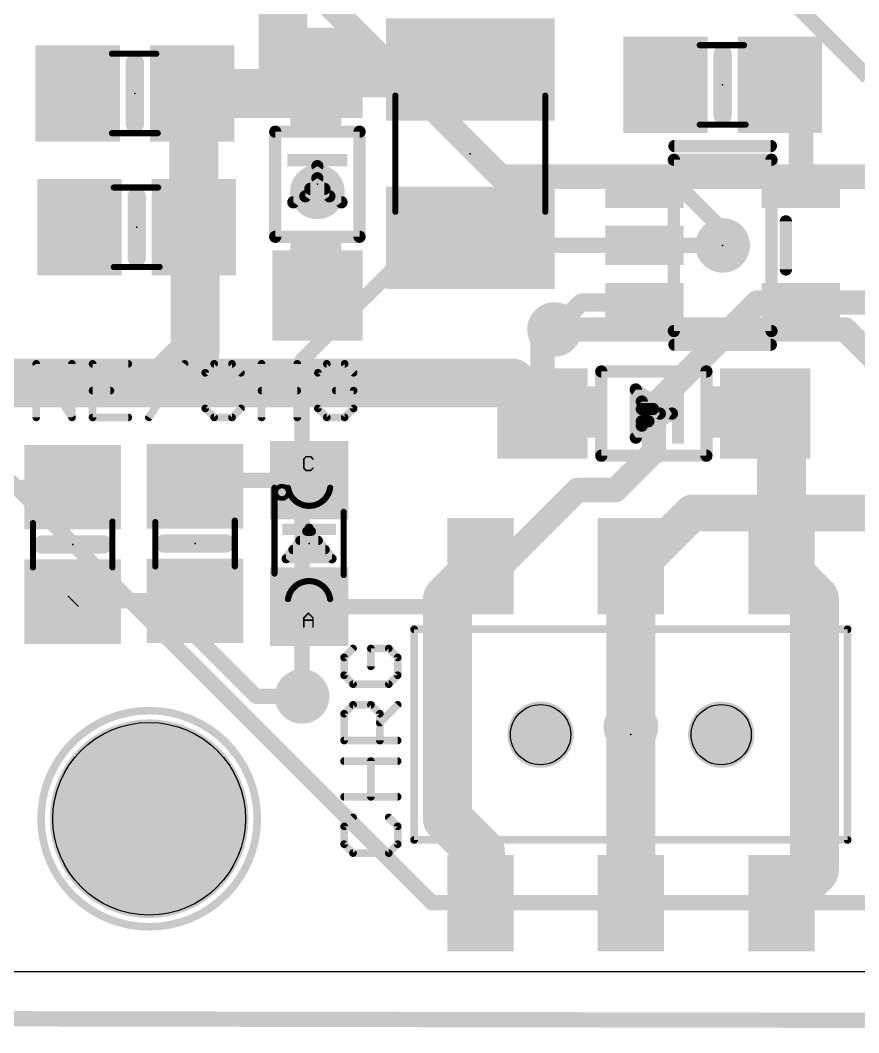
# Model space of a CAD drawing. Extents: x -21.4 to 69.1, y -5.3 to 64.3.
# Drawn here: x 11.83 to 25.76, y -1.02 to 15.81 of the extents above; entities that cross this region are included whole.
import ezdxf

# ---------------------------------------------------------------- set-up
doc = ezdxf.new("R2010")
doc.units = 0
for name, color, linetype in [('1', 12, 'CONTINUOUS'), ('16', 132, 'CONTINUOUS'), ('18', 110, 'CONTINUOUS'), ('20', 53, 'CONTINUOUS'), ('21', 40, 'CONTINUOUS'), ('23', 53, 'CONTINUOUS'), ('29', 253, 'CONTINUOUS'), ('30', 253, 'CONTINUOUS'), ('51', 253, 'CONTINUOUS')]:
    doc.layers.add(name, color=color, linetype=linetype)

# ---------------------------------------------------------------- blocks, each defined once
blk = doc.blocks.new('RECT')
blk.add_solid([(-0.5, -0.5), (0.5, -0.5), (-0.5, 0.5), (0.5, 0.5)])
blk = doc.blocks.new('ROUNDV')
at = {"const_width": 0.5}
blk.add_lwpolyline([(0, -0.25, 1), (0, 0.25, 1), (0, -0.25)], format="xyb", dxfattribs=at)

msp = doc.modelspace()

# ---------------------------------------------------------------- linework, layer by layer
at = {"layer": '1'}
for points, const_width in [([(16.193, 16.256), (16.193, 14.732)], 0.8128), ([(16.487, 14.654), (16.764, 14.931)], 0.8128), ([(16.764, 14.931), (19.362, 14.931)], 0.8128), ([(19.362, 14.931), (19.304, 14.989)], 0.8128), ([(14.713, 14.559), (14.682, 14.59)], 0.8128), ([(14.682, 14.59), (16.335, 14.59)], 0.8128), ([(16.193, 14.732), (16.193, 14.654)], 0.8128), ([(16.335, 14.59), (16.193, 14.732)], 0.8128), ([(16.193, 14.654), (16.487, 14.654)], 0.8128), ([(16.724, 14.59), (16.335, 14.59)], 0.8128), ([(14.713, 12.367), (14.713, 14.559)], 0.8128), ([(24.445, 14.732), (24.7951, 14.3819)], 0.4064), ([(24.7951, 14.3819), (24.7951, 13.015)], 0.4064), ([(22.1949, 13.015), (22.799, 13.015)], 0.254), ([(22.799, 13.015), (23.495, 12.319)], 0.254), ([(14.732, 12.348), (14.713, 12.367)], 0.8128), ([(14.732, 10.287), (14.732, 12.348)], 0.8128), ([(23.495, 12.319), (23.495, 12.065)], 0.254), ([(22.352, 9.398), (24.069, 11.115)], 0.4064), ([(24.069, 11.115), (24.7951, 11.115)], 0.4064), ([(24.7951, 11.115), (26.162, 11.115)], 0.4064), ([(21.148, 11.115), (20.701, 10.668)], 0.3048), ([(22.1949, 11.115), (21.148, 11.115)], 0.3048), ([(20.701, 10.668), (20.502, 10.469)], 0.4064), ([(14.224, 9.779), (14.732, 10.287)], 0.8128), ([(20.502, 10.469), (20.502, 9.271)], 0.4064), ([(10.287, 9.779), (14.224, 9.779)], 0.8128), ([(14.224, 9.779), (19.994, 9.779)], 0.8128), ([(19.994, 9.779), (20.502, 9.271)], 0.8128), ([(22.352, 8.636), (22.352, 9.398)], 0.4064), ([(24.202, 9.271), (24.471, 9.002)], 0.8128), ([(24.471, 9.002), (24.471, 6.737)], 0.8128), ([(21.717, 8.001), (22.352, 8.636)], 0.4064), ([(14.833, 8.163), (14.732, 8.062)], 0.254), ([(16.626, 8.163), (14.833, 8.163)], 0.254), ([(12.7, 8.046), (11.09, 8.046)], 0.254), ([(19.818, 6.737), (21.082, 8.001)], 0.4064), ([(21.082, 8.001), (21.717, 8.001)], 0.4064), ([(18.923, 6.189), (19.471, 6.737)], 0.8128), ([(21.971, 6.737), (21.971, 4.064)], 0.8128), ([(25.019, 6.189), (24.471, 6.737)], 0.8128), ([(19.471, 6.737), (19.818, 6.737)], 0.4064), ([(18.923, 5.969), (18.923, 6.189)], 0.8128), ([(25.019, 1.685), (25.019, 6.189)], 0.8128), ([(12.716, 6.162), (12.7, 6.146)], 0.254), ([(14.732, 6.162), (12.716, 6.162)], 0.254), ([(14.732, 6.162), (14.732, 5.588)], 0.254), ([(18.923, 2.54), (18.923, 5.969)], 0.8128), ([(16.626, 6.063), (18.829, 6.063)], 0.254), ([(18.829, 6.063), (18.923, 5.969)], 0.254), ([(14.732, 5.588), (15.748, 4.572)], 0.254), ([(15.748, 4.572), (16.51, 4.572)], 0.254), ([(21.971, 4.064), (21.971, 1.137)], 0.8128), ([(19.471, 1.992), (18.923, 2.54)], 0.8128), ([(19.471, 1.137), (19.471, 1.992)], 0.8128), ([(24.471, 1.137), (25.019, 1.685)], 0.8128), ([(-0.127, -0.762), (68.961, -0.889)], 0.254)]:
    msp.add_lwpolyline(points, dxfattribs=dict(at, const_width=const_width))
for points, const_width in [([(16.764, 15.1342, 1), (16.764, 14.7278)], 0.4064), ([(16.9077, 14.7873, 1), (16.6203, 15.0747)], 0.4064), ([(19.4477, 15.1327, 1), (19.1603, 14.8453)], 0.4064), ([(19.362, 14.7278, 1), (19.362, 15.1342)], 0.4064), ([(19.2183, 14.7873, 1), (19.5057, 15.0747)], 0.4064), ([(14.8257, 14.7337, 1), (14.5383, 14.4463)], 0.4064), ([(14.682, 14.7932, 1), (14.682, 14.3868)], 0.4064), ([(16.3962, 14.732, 1), (15.9898, 14.732)], 0.4064), ([(16.3367, 14.8757, 1), (16.0493, 14.5883)], 0.4064), ([(16.193, 14.8572, 1), (16.193, 14.4508)], 0.4064), ([(16.335, 14.7932, 1), (16.335, 14.3868)], 0.4064), ([(16.3433, 14.7977, 1), (16.6307, 14.5103)], 0.4064), ([(16.335, 14.3868, 1), (16.335, 14.7932)], 0.4064), ([(16.487, 14.4508, 1), (16.487, 14.8572)], 0.4064), ([(16.724, 14.3868, 1), (16.724, 14.7932)], 0.4064), ([(14.9162, 14.559, 1), (14.5098, 14.559)], 0.4064), ([(14.5693, 14.4153, 1), (14.8567, 14.7027)], 0.4064), ([(15.9898, 14.732, 1), (16.3962, 14.732)], 0.4064), ([(15.9898, 14.654, 1), (16.3962, 14.654)], 0.4064), ([(16.1913, 14.4463, 1), (16.4787, 14.7337)], 0.4064), ([(24.5168, 14.8038, 1), (24.3732, 14.6602)], 0.2032), ([(24.8967, 14.3819, 1), (24.6935, 14.3819)], 0.2032), ([(24.7233, 14.3101, 1), (24.8669, 14.4537)], 0.2032), ([(22.1949, 13.0785, 1), (22.1949, 12.9515)], 0.127), ([(22.8439, 13.0599, 1), (22.7541, 12.9701)], 0.127), ([(22.799, 12.9515, 1), (22.799, 13.0785)], 0.127), ([(24.6935, 13.015, 1), (24.8967, 13.015)], 0.2032), ([(14.8567, 12.5107, 1), (14.5693, 12.2233)], 0.4064), ([(14.9352, 12.348, 1), (14.5288, 12.348)], 0.4064), ([(14.5883, 12.2043, 1), (14.8757, 12.4917)], 0.4064), ([(14.5098, 12.367, 1), (14.9162, 12.367)], 0.4064), ([(23.5585, 12.319, 1), (23.4315, 12.319)], 0.127), ([(23.4501, 12.2741, 1), (23.5399, 12.3639)], 0.127), ([(23.4315, 12.065, 1), (23.5585, 12.065)], 0.127), ([(24.069, 11.2166, 1), (24.069, 11.0134)], 0.2032), ([(24.1408, 11.0432, 1), (23.9972, 11.1868)], 0.2032), ([(24.7951, 11.2166, 1), (24.7951, 11.0134)], 0.2032), ([(24.7951, 11.0134, 1), (24.7951, 11.2166)], 0.2032), ([(21.148, 11.1912, 1), (21.148, 11.0388)], 0.1524), ([(21.2019, 11.0611, 1), (21.0941, 11.1689)], 0.1524), ([(22.1949, 11.0388, 1), (22.1949, 11.1912)], 0.1524), ([(20.7728, 10.5962, 1), (20.6292, 10.7398)], 0.2032), ([(20.6471, 10.7219, 1), (20.7549, 10.6141)], 0.1524), ([(14.8757, 10.1433, 1), (14.5883, 10.4307)], 0.4064), ([(20.6036, 10.469, 1), (20.4004, 10.469)], 0.2032), ([(20.4302, 10.5408, 1), (20.5738, 10.3972)], 0.2032), ([(14.5288, 10.287, 1), (14.9352, 10.287)], 0.4064), ([(14.224, 9.9822, 1), (14.224, 9.5758)], 0.4064), ([(14.0803, 9.9227, 1), (14.3677, 9.6353)], 0.4064), ([(14.224, 9.5758, 1), (14.224, 9.9822)], 0.4064), ([(20.1377, 9.9227, 1), (19.8503, 9.6353)], 0.4064), ([(19.994, 9.5758, 1), (19.994, 9.9822)], 0.4064), ([(20.3583, 9.1273, 1), (20.6457, 9.4147)], 0.4064), ([(22.4536, 9.398, 1), (22.2504, 9.398)], 0.2032), ([(24.3457, 9.4147, 1), (24.0583, 9.1273)], 0.4064), ([(22.2802, 9.4698, 1), (22.4238, 9.3262)], 0.2032), ([(20.4004, 9.271, 1), (20.6036, 9.271)], 0.2032), ([(24.6742, 9.002, 1), (24.2678, 9.002)], 0.4064), ([(24.3273, 8.8583, 1), (24.6147, 9.1457)], 0.4064), ([(22.4238, 8.5642, 1), (22.2802, 8.7078)], 0.2032), ([(22.2504, 8.636, 1), (22.4536, 8.636)], 0.2032), ([(14.833, 8.2265, 1), (14.833, 8.0995)], 0.127), ([(14.8779, 8.1181, 1), (14.7881, 8.2079)], 0.127), ([(16.626, 8.0995, 1), (16.626, 8.2265)], 0.127), ([(12.7, 7.9825, 1), (12.7, 8.1095)], 0.127), ([(14.6871, 8.1069, 1), (14.7769, 8.0171)], 0.127), ([(21.082, 8.1026, 1), (21.082, 7.8994)], 0.2032), ([(21.1538, 7.9292, 1), (21.0102, 8.0728)], 0.2032), ([(21.6452, 8.0728, 1), (21.7888, 7.9292)], 0.2032), ([(21.717, 7.8994, 1), (21.717, 8.1026)], 0.2032), ([(19.6147, 6.5933, 1), (19.3273, 6.8807)], 0.4064), ([(22.1742, 6.737, 1), (21.7678, 6.737)], 0.4064), ([(24.6147, 6.8807, 1), (24.3273, 6.5933)], 0.4064), ([(19.471, 6.8386, 1), (19.471, 6.6354)], 0.2032), ([(19.7462, 6.8088, 1), (19.8898, 6.6652)], 0.2032), ([(19.818, 6.6354, 1), (19.818, 6.8386)], 0.2032), ([(24.2678, 6.737, 1), (24.6742, 6.737)], 0.4064), ([(19.1262, 6.189, 1), (18.7198, 6.189)], 0.4064), ([(25.2222, 6.189, 1), (24.8158, 6.189)], 0.4064), ([(18.7793, 6.3327, 1), (19.0667, 6.0453)], 0.4064), ([(24.8753, 6.0453, 1), (25.1627, 6.3327)], 0.4064), ([(12.6551, 6.1909, 1), (12.7449, 6.1011)], 0.127), ([(12.716, 6.2255, 1), (12.716, 6.0985)], 0.127), ([(12.7609, 6.1171, 1), (12.6711, 6.2069)], 0.127), ([(14.7955, 6.162, 1), (14.6685, 6.162)], 0.127), ([(14.732, 6.0985, 1), (14.732, 6.2255)], 0.127), ([(19.1262, 5.969, 1), (18.7198, 5.969)], 0.4064), ([(16.626, 6.1265, 1), (16.626, 5.9995)], 0.127), ([(18.7198, 5.969, 1), (19.1262, 5.969)], 0.4064), ([(18.8739, 6.1079, 1), (18.7841, 6.0181)], 0.127), ([(18.829, 5.9995, 1), (18.829, 6.1265)], 0.127), ([(18.8781, 5.9241, 1), (18.9679, 6.0139)], 0.127), ([(14.7769, 5.6329, 1), (14.6871, 5.5431)], 0.127), ([(14.6685, 5.588, 1), (14.7955, 5.588)], 0.127), ([(15.748, 4.6355, 1), (15.748, 4.5085)], 0.127), ([(15.7031, 4.5271, 1), (15.7929, 4.6169)], 0.127), ([(16.51, 4.5085, 1), (16.51, 4.6355)], 0.127), ([(22.1742, 4.064, 1), (21.7678, 4.064)], 0.4064), ([(21.7678, 4.064, 1), (22.1742, 4.064)], 0.4064), ([(19.0667, 2.6837, 1), (18.7793, 2.3963)], 0.4064), ([(18.7198, 2.54, 1), (19.1262, 2.54)], 0.4064), ([(19.6742, 1.992, 1), (19.2678, 1.992)], 0.4064), ([(19.3273, 1.8483, 1), (19.6147, 2.1357)], 0.4064), ([(25.1627, 1.5413, 1), (24.8753, 1.8287)], 0.4064), ([(24.8158, 1.685, 1), (25.2222, 1.685)], 0.4064), ([(24.3273, 1.2807, 1), (24.6147, 0.9933)], 0.4064), ([(19.2678, 1.137, 1), (19.6742, 1.137)], 0.4064), ([(21.7678, 1.137, 1), (22.1742, 1.137)], 0.4064)]:
    msp.add_lwpolyline(points, format="xyb", dxfattribs=dict(at, const_width=const_width))
at = {"layer": '16'}
for points, const_width in [([(25.908, 14.859), (20.447, 20.32)], 0.254), ([(16.129, 16.891), (19.812, 13.208)], 0.4064), ([(19.812, 13.208), (27.813, 13.208)], 0.4064), ([(7.62, 12.192), (18.669, 1.143)], 0.254), ([(16.51, 10.16), (18.415, 12.065)], 0.254), ([(23.495, 12.065), (18.415, 12.065)], 0.254), ([(25.527, 10.668), (20.701, 10.668)], 0.4064), ([(27.432, 8.763), (25.527, 10.668)], 0.4064), ([(16.51, 4.572), (16.51, 10.16)], 0.254), ([(21.971, 6.604), (22.987, 7.62)], 0.6096), ([(22.987, 7.62), (36.576, 7.62)], 0.6096), ([(21.971, 4.064), (21.971, 6.604)], 0.6096), ([(18.669, 1.143), (27.051, 1.143)], 0.254), ([(-0.127, -0.762), (68.834, -0.889)], 0.254)]:
    msp.add_lwpolyline(points, dxfattribs=dict(at, const_width=const_width))
for points, const_width in [([(19.812, 13.3096, 1), (19.812, 13.1064)], 0.2032), ([(19.7402, 13.1362, 1), (19.8838, 13.2798)], 0.2032), ([(18.415, 12.1285, 1), (18.415, 12.0015)], 0.127), ([(18.4599, 12.0201, 1), (18.3701, 12.1099)], 0.127), ([(23.495, 12.0015, 1), (23.495, 12.1285)], 0.127), ([(20.701, 10.7696, 1), (20.701, 10.5664)], 0.2032), ([(25.5988, 10.7398, 1), (25.4552, 10.5962)], 0.2032), ([(25.527, 10.5664, 1), (25.527, 10.7696)], 0.2032), ([(16.5735, 10.16, 1), (16.4465, 10.16)], 0.127), ([(16.4651, 10.2049, 1), (16.5549, 10.1151)], 0.127), ([(22.987, 7.7724, 1), (22.987, 7.4676)], 0.3048), ([(23.0948, 7.5122, 1), (22.8792, 7.7278)], 0.3048), ([(22.1234, 6.604, 1), (21.8186, 6.604)], 0.3048), ([(21.8632, 6.7118, 1), (22.0788, 6.4962)], 0.3048), ([(16.4465, 4.572, 1), (16.5735, 4.572)], 0.127), ([(21.8186, 4.064, 1), (22.1234, 4.064)], 0.3048), ([(18.669, 1.2065, 1), (18.669, 1.0795)], 0.127), ([(18.6241, 1.0981, 1), (18.7139, 1.1879)], 0.127)]:
    msp.add_lwpolyline(points, format="xyb", dxfattribs=dict(at, const_width=const_width))
at = {"layer": '20'}
msp.add_line((0, 0), (66.04, 0), dxfattribs=at)
for centre, radius in [((20.471, 3.937), 0.5), ((23.471, 3.937), 0.5), ((13.97, 2.54), 1.6)]:
    msp.add_circle(centre, radius, dxfattribs=at)
at = {"layer": '21'}
for points, const_width in [([(23.495, 14.224), (23.495, 15.24)], 0.3048), ([(13.732, 14.082), (13.732, 15.098)], 0.3048), ([(16.064, 12.208), (16.064, 13.954)], 0.2032), ([(17.464, 13.954), (17.464, 12.208)], 0.2032), ([(24.295, 13.715), (22.695, 13.715)], 0.2032), ([(16.364, 12.781), (16.764, 13.381)], 0.2032), ([(16.764, 13.381), (17.164, 12.781)], 0.2032), ([(16.564, 12.881), (16.764, 13.181)], 0.2032), ([(16.764, 13.181), (16.964, 12.881)], 0.2032), ([(13.763, 11.859), (13.763, 12.875)], 0.3048), ([(16.964, 12.881), (16.564, 12.881)], 0.2032), ([(16.6465, 13.0048), (16.8815, 13.0048)], 0.2032), ([(17.164, 12.781), (16.364, 12.781)], 0.2032), ([(24.545, 12.465), (24.545, 11.665)], 0.2032), ([(24.295, 10.415), (22.695, 10.415)], 0.2032), ([(12.0945, 9.2075), (12.0945, 10.0973)], 0.127), ([(12.0945, 10.0973), (12.6877, 9.2075)], 0.127), ([(12.6877, 9.2075), (12.6877, 10.0973)], 0.127), ([(13.6232, 10.0973), (13.0301, 10.0973)], 0.127), ([(13.0301, 10.0973), (13.0301, 9.2075)], 0.127), ([(13.9656, 9.2075), (14.5587, 10.0973)], 0.127), ([(15.0494, 10.0973), (14.9011, 9.949)], 0.127), ([(15.346, 10.0973), (15.0494, 10.0973)], 0.127), ([(15.4943, 9.949), (15.346, 10.0973)], 0.127), ([(15.8366, 9.2075), (15.8366, 10.0973)], 0.127), ([(16.4298, 10.0973), (16.4298, 9.2075)], 0.127), ([(16.9204, 10.0973), (16.7721, 9.949)], 0.127), ([(17.217, 10.0973), (16.9204, 10.0973)], 0.127), ([(17.3653, 9.949), (17.217, 10.0973)], 0.127), ([(14.9011, 9.949), (14.9011, 9.3558)], 0.127), ([(16.7721, 9.949), (16.7721, 9.3558)], 0.127), ([(21.479, 9.971), (23.225, 9.971)], 0.2032), ([(22.052, 8.871), (22.052, 9.671)], 0.2032), ([(22.052, 9.671), (22.652, 9.271)], 0.2032), ([(13.0301, 9.6524), (13.3266, 9.6524)], 0.127), ([(15.8366, 9.6524), (16.4298, 9.6524)], 0.127), ([(17.3653, 9.6524), (17.0687, 9.6524)], 0.127), ([(17.3653, 9.3558), (17.3653, 9.6524)], 0.127), ([(22.152, 9.071), (22.152, 9.471)], 0.2032), ([(22.152, 9.471), (22.452, 9.271)], 0.2032), ([(22.152, 9.3472), (22.3377, 9.3472)], 0.2032), ([(13.0301, 9.2075), (13.6232, 9.2075)], 0.127), ([(14.9011, 9.3558), (15.0494, 9.2075)], 0.127), ([(15.0494, 9.2075), (15.346, 9.2075)], 0.127), ([(15.346, 9.2075), (15.4943, 9.3558)], 0.127), ([(16.7721, 9.3558), (16.9204, 9.2075)], 0.127), ([(16.9204, 9.2075), (17.217, 9.2075)], 0.127), ([(17.217, 9.2075), (17.3653, 9.3558)], 0.127), ([(22.652, 9.271), (22.052, 8.871)], 0.2032), ([(22.452, 9.271), (22.152, 9.071)], 0.2032), ([(22.152, 9.144), (22.2615, 9.144)], 0.2032), ([(23.225, 8.571), (21.479, 8.571)], 0.2032), ([(16.626, 7.367), (16.245, 6.859)], 0.1524), ([(17.007, 6.859), (16.626, 7.367)], 0.1524), ([(13.208, 7.096), (12.192, 7.096)], 0.3048), ([(15.24, 7.112), (14.224, 7.112)], 0.3048), ([(16.4729, 7.1628), (16.7792, 7.1628)], 0.1524), ([(16.5872, 7.3152), (16.6649, 7.3152)], 0.1524), ([(16.3586, 7.0104), (16.8935, 7.0104)], 0.1524), ([(16.245, 6.859), (17.007, 6.859)], 0.1524), ([(18.371, 5.687), (25.571, 5.687)], 0.127), ([(18.371, 2.187), (18.371, 5.687)], 0.127), ([(25.571, 5.687), (25.571, 2.187)], 0.127), ([(17.356, 5.3682), (17.2077, 5.2199)], 0.127), ([(17.9492, 5.3682), (17.6526, 5.3682)], 0.127), ([(17.6526, 5.3682), (17.6526, 5.0716)], 0.127), ([(18.0975, 5.2199), (17.9492, 5.3682)], 0.127), ([(17.2077, 5.2199), (17.2077, 4.9233)], 0.127), ([(18.0975, 4.9233), (18.0975, 5.2199)], 0.127), ([(17.2077, 4.9233), (17.356, 4.7751)], 0.127), ([(17.9492, 4.7751), (18.0975, 4.9233)], 0.127), ([(17.356, 4.7751), (17.9492, 4.7751)], 0.127), ([(17.2077, 4.2844), (17.356, 4.4327)], 0.127), ([(17.356, 4.4327), (17.6526, 4.4327)], 0.127), ([(17.6526, 4.4327), (17.8009, 4.2844)], 0.127), ([(17.8009, 4.1361), (18.0975, 4.4327)], 0.127), ([(17.2077, 3.8395), (17.2077, 4.2844)], 0.127), ([(17.8009, 4.2844), (17.8009, 3.8395)], 0.127), ([(18.0975, 3.8395), (17.2077, 3.8395)], 0.127), ([(17.2077, 3.4972), (18.0975, 3.4972)], 0.127), ([(17.6526, 2.904), (17.6526, 3.4972)], 0.127), ([(18.0975, 2.904), (17.2077, 2.904)], 0.127), ([(17.356, 2.5617), (17.2077, 2.4134)], 0.127), ([(18.0975, 2.4134), (17.9492, 2.5617)], 0.127), ([(17.2077, 2.4134), (17.2077, 2.1168)], 0.127), ([(18.0975, 2.1168), (18.0975, 2.4134)], 0.127), ([(25.571, 2.187), (18.371, 2.187)], 0.127), ([(17.2077, 2.1168), (17.356, 1.9685)], 0.127), ([(17.356, 1.9685), (17.9492, 1.9685)], 0.127), ([(17.9492, 1.9685), (18.0975, 2.1168)], 0.127)]:
    msp.add_lwpolyline(points, dxfattribs=dict(at, const_width=const_width))
for points, const_width in [([(23.5712, 15.24, 1), (23.4188, 15.24)], 0.1524), ([(13.8082, 15.098, 1), (13.6558, 15.098)], 0.1524), ([(23.4188, 14.224, 1), (23.5712, 14.224)], 0.1524), ([(13.6558, 14.082, 1), (13.8082, 14.082)], 0.1524), ([(16.1148, 13.954, 1), (16.0132, 13.954)], 0.1016), ([(17.5148, 13.954, 1), (17.4132, 13.954)], 0.1016), ([(22.695, 13.7658, 1), (22.695, 13.6642)], 0.1016), ([(24.295, 13.6642, 1), (24.295, 13.7658)], 0.1016), ([(16.8063, 13.4092, 1), (16.7217, 13.3528)], 0.1016), ([(16.8063, 13.3528, 1), (16.7217, 13.4092)], 0.1016), ([(16.8063, 13.2092, 1), (16.7217, 13.1528)], 0.1016), ([(16.8063, 13.1528, 1), (16.7217, 13.2092)], 0.1016), ([(13.8392, 12.875, 1), (13.6868, 12.875)], 0.1524), ([(16.564, 12.9318, 1), (16.564, 12.8302)], 0.1016), ([(16.5217, 12.9092, 1), (16.6063, 12.8528)], 0.1016), ([(16.6465, 13.0556, 1), (16.6465, 12.954)], 0.1016), ([(16.8815, 12.954, 1), (16.8815, 13.0556)], 0.1016), ([(16.9217, 12.8528, 1), (17.0063, 12.9092)], 0.1016), ([(16.964, 12.8302, 1), (16.964, 12.9318)], 0.1016), ([(16.364, 12.8318, 1), (16.364, 12.7302)], 0.1016), ([(16.3217, 12.8092, 1), (16.4063, 12.7528)], 0.1016), ([(17.1217, 12.7528, 1), (17.2063, 12.8092)], 0.1016), ([(17.164, 12.7302, 1), (17.164, 12.8318)], 0.1016), ([(24.5958, 12.465, 1), (24.4942, 12.465)], 0.1016), ([(16.0132, 12.208, 1), (16.1148, 12.208)], 0.1016), ([(17.4132, 12.208, 1), (17.5148, 12.208)], 0.1016), ([(13.6868, 11.859, 1), (13.8392, 11.859)], 0.1524), ([(24.4942, 11.665, 1), (24.5958, 11.665)], 0.1016), ([(22.695, 10.4658, 1), (22.695, 10.3642)], 0.1016), ([(24.295, 10.3642, 1), (24.295, 10.4658)], 0.1016), ([(12.1263, 10.0973, 1), (12.0628, 10.0973)], 0.0635), ([(12.121, 10.1149, 1), (12.0681, 10.0796)], 0.0635), ([(12.7195, 10.0973, 1), (12.656, 10.0973)], 0.0635), ([(13.0618, 10.0973, 1), (12.9983, 10.0973)], 0.0635), ([(13.0301, 10.129, 1), (13.0301, 10.0655)], 0.0635), ([(13.6232, 10.0655, 1), (13.6232, 10.129)], 0.0635), ([(14.5852, 10.0796, 1), (14.5323, 10.1149)], 0.0635), ([(15.0494, 10.129, 1), (15.0494, 10.0655)], 0.0635), ([(15.0718, 10.0748, 1), (15.0269, 10.1197)], 0.0635), ([(15.3684, 10.1197, 1), (15.3235, 10.0748)], 0.0635), ([(15.346, 10.0655, 1), (15.346, 10.129)], 0.0635), ([(15.8684, 10.0973, 1), (15.8049, 10.0973)], 0.0635), ([(16.4615, 10.0973, 1), (16.398, 10.0973)], 0.0635), ([(16.9204, 10.129, 1), (16.9204, 10.0655)], 0.0635), ([(16.9429, 10.0748, 1), (16.898, 10.1197)], 0.0635), ([(17.2395, 10.1197, 1), (17.1946, 10.0748)], 0.0635), ([(17.217, 10.0655, 1), (17.217, 10.129)], 0.0635), ([(14.9328, 9.949, 1), (14.8693, 9.949)], 0.0635), ([(14.8786, 9.9714, 1), (14.9235, 9.9265)], 0.0635), ([(15.4718, 9.9265, 1), (15.5167, 9.9714)], 0.0635), ([(16.8039, 9.949, 1), (16.7404, 9.949)], 0.0635), ([(16.7497, 9.9714, 1), (16.7946, 9.9265)], 0.0635), ([(17.3429, 9.9265, 1), (17.3878, 9.9714)], 0.0635), ([(21.479, 10.0218, 1), (21.479, 9.9202)], 0.1016), ([(23.225, 9.9202, 1), (23.225, 10.0218)], 0.1016), ([(22.1028, 9.671, 1), (22.0012, 9.671)], 0.1016), ([(22.0802, 9.7133, 1), (22.0238, 9.6287)], 0.1016), ([(13.0301, 9.6841, 1), (13.0301, 9.6206)], 0.0635), ([(13.3266, 9.6206, 1), (13.3266, 9.6841)], 0.0635), ([(15.8366, 9.6841, 1), (15.8366, 9.6206)], 0.0635), ([(16.4298, 9.6206, 1), (16.4298, 9.6841)], 0.0635), ([(17.0687, 9.6841, 1), (17.0687, 9.6206)], 0.0635), ([(17.3971, 9.6524, 1), (17.3336, 9.6524)], 0.0635), ([(17.3653, 9.6206, 1), (17.3653, 9.6841)], 0.0635), ([(22.2028, 9.471, 1), (22.1012, 9.471)], 0.1016), ([(22.1802, 9.5133, 1), (22.1238, 9.4287)], 0.1016), ([(22.152, 9.398, 1), (22.152, 9.2964)], 0.1016), ([(22.3377, 9.2964, 1), (22.3377, 9.398)], 0.1016), ([(12.6613, 9.1899, 1), (12.7141, 9.2251)], 0.0635), ([(13.0301, 9.2393, 1), (13.0301, 9.1757)], 0.0635), ([(13.6232, 9.1757, 1), (13.6232, 9.2393)], 0.0635), ([(13.9392, 9.2251, 1), (13.992, 9.1899)], 0.0635), ([(14.9235, 9.3782, 1), (14.8786, 9.3333)], 0.0635), ([(14.8693, 9.3558, 1), (14.9328, 9.3558)], 0.0635), ([(15.0494, 9.2393, 1), (15.0494, 9.1757)], 0.0635), ([(15.0269, 9.185, 1), (15.0718, 9.23)], 0.0635), ([(15.3235, 9.23, 1), (15.3684, 9.185)], 0.0635), ([(15.346, 9.1757, 1), (15.346, 9.2393)], 0.0635), ([(15.5167, 9.3333, 1), (15.4718, 9.3782)], 0.0635), ([(16.7946, 9.3782, 1), (16.7497, 9.3333)], 0.0635), ([(16.7404, 9.3558, 1), (16.8039, 9.3558)], 0.0635), ([(16.9204, 9.2393, 1), (16.9204, 9.1757)], 0.0635), ([(16.898, 9.185, 1), (16.9429, 9.23)], 0.0635), ([(17.1946, 9.23, 1), (17.2395, 9.185)], 0.0635), ([(17.217, 9.1757, 1), (17.217, 9.2393)], 0.0635), ([(17.3336, 9.3558, 1), (17.3971, 9.3558)], 0.0635), ([(17.3878, 9.3333, 1), (17.3429, 9.3782)], 0.0635), ([(22.4802, 9.2287, 1), (22.4238, 9.3133)], 0.1016), ([(22.4238, 9.2287, 1), (22.4802, 9.3133)], 0.1016), ([(22.6802, 9.2287, 1), (22.6238, 9.3133)], 0.1016), ([(22.6238, 9.2287, 1), (22.6802, 9.3133)], 0.1016), ([(12.0628, 9.2075, 1), (12.1263, 9.2075)], 0.0635), ([(12.656, 9.2075, 1), (12.7195, 9.2075)], 0.0635), ([(12.9983, 9.2075, 1), (13.0618, 9.2075)], 0.0635), ([(15.8049, 9.2075, 1), (15.8684, 9.2075)], 0.0635), ([(16.398, 9.2075, 1), (16.4615, 9.2075)], 0.0635), ([(22.152, 9.1948, 1), (22.152, 9.0932)], 0.1016), ([(22.1238, 9.1133, 1), (22.1802, 9.0287)], 0.1016), ([(22.1012, 9.071, 1), (22.2028, 9.071)], 0.1016), ([(22.2615, 9.0932, 1), (22.2615, 9.1948)], 0.1016), ([(22.0238, 8.9133, 1), (22.0802, 8.8287)], 0.1016), ([(22.0012, 8.871, 1), (22.1028, 8.871)], 0.1016), ([(21.479, 8.6218, 1), (21.479, 8.5202)], 0.1016), ([(23.225, 8.5202, 1), (23.225, 8.6218)], 0.1016), ([(16.6565, 7.3899, 1), (16.5955, 7.3441)], 0.0762), ([(16.6565, 7.3441, 1), (16.5955, 7.3899)], 0.0762), ([(12.192, 7.1722, 1), (12.192, 7.0198)], 0.1524), ([(13.208, 7.0198, 1), (13.208, 7.1722)], 0.1524), ([(14.224, 7.1882, 1), (14.224, 7.0358)], 0.1524), ([(15.24, 7.0358, 1), (15.24, 7.1882)], 0.1524), ([(16.4729, 7.2009, 1), (16.4729, 7.1247)], 0.0762), ([(16.5872, 7.3533, 1), (16.5872, 7.2771)], 0.0762), ([(16.6649, 7.2771, 1), (16.6649, 7.3533)], 0.0762), ([(16.7792, 7.1247, 1), (16.7792, 7.2009)], 0.0762), ([(16.3586, 7.0485, 1), (16.3586, 6.9723)], 0.0762), ([(16.8935, 6.9723, 1), (16.8935, 7.0485)], 0.0762), ([(16.245, 6.8971, 1), (16.245, 6.8209)], 0.0762), ([(16.2145, 6.8819, 1), (16.2755, 6.8361)], 0.0762), ([(16.9765, 6.8361, 1), (17.0375, 6.8819)], 0.0762), ([(17.007, 6.8209, 1), (17.007, 6.8971)], 0.0762), ([(18.371, 5.7188, 1), (18.371, 5.6553)], 0.0635), ([(18.4028, 5.687, 1), (18.3393, 5.687)], 0.0635), ([(25.6028, 5.687, 1), (25.5393, 5.687)], 0.0635), ([(25.571, 5.6553, 1), (25.571, 5.7188)], 0.0635), ([(17.3785, 5.3458, 1), (17.3336, 5.3907)], 0.0635), ([(17.6526, 5.4, 1), (17.6526, 5.3365)], 0.0635), ([(17.6844, 5.3682, 1), (17.6209, 5.3682)], 0.0635), ([(17.9717, 5.3907, 1), (17.9268, 5.3458)], 0.0635), ([(17.9492, 5.3365, 1), (17.9492, 5.4)], 0.0635), ([(17.2395, 5.2199, 1), (17.176, 5.2199)], 0.0635), ([(17.1853, 5.2424, 1), (17.2302, 5.1975)], 0.0635), ([(18.1292, 5.2199, 1), (18.0658, 5.2199)], 0.0635), ([(18.075, 5.1975, 1), (18.12, 5.2424)], 0.0635), ([(17.6209, 5.0716, 1), (17.6844, 5.0716)], 0.0635), ([(17.176, 4.9233, 1), (17.2395, 4.9233)], 0.0635), ([(17.2302, 4.9458, 1), (17.1853, 4.9009)], 0.0635), ([(18.0658, 4.9233, 1), (18.1292, 4.9233)], 0.0635), ([(18.12, 4.9009, 1), (18.075, 4.9458)], 0.0635), ([(17.356, 4.8068, 1), (17.356, 4.7433)], 0.0635), ([(17.3336, 4.7526, 1), (17.3785, 4.7975)], 0.0635), ([(17.9268, 4.7975, 1), (17.9717, 4.7526)], 0.0635), ([(17.9492, 4.7433, 1), (17.9492, 4.8068)], 0.0635), ([(17.356, 4.4645, 1), (17.356, 4.401)], 0.0635), ([(17.3785, 4.4103, 1), (17.3336, 4.4552)], 0.0635), ([(17.6751, 4.4552, 1), (17.6302, 4.4103)], 0.0635), ([(17.6526, 4.401, 1), (17.6526, 4.4645)], 0.0635), ([(18.12, 4.4103, 1), (18.075, 4.4552)], 0.0635), ([(17.2395, 4.2844, 1), (17.176, 4.2844)], 0.0635), ([(17.1853, 4.3069, 1), (17.2302, 4.262)], 0.0635), ([(17.8327, 4.2844, 1), (17.7692, 4.2844)], 0.0635), ([(17.7785, 4.262, 1), (17.8234, 4.3069)], 0.0635), ([(17.7785, 4.1586, 1), (17.8234, 4.1137)], 0.0635), ([(17.2077, 3.8713, 1), (17.2077, 3.8078)], 0.0635), ([(17.176, 3.8395, 1), (17.2395, 3.8395)], 0.0635), ([(17.7692, 3.8395, 1), (17.8327, 3.8395)], 0.0635), ([(18.0975, 3.8078, 1), (18.0975, 3.8713)], 0.0635), ([(17.2077, 3.5289, 1), (17.2077, 3.4654)], 0.0635), ([(17.6844, 3.4972, 1), (17.6209, 3.4972)], 0.0635), ([(18.0975, 3.4654, 1), (18.0975, 3.5289)], 0.0635), ([(17.2077, 2.9358, 1), (17.2077, 2.8723)], 0.0635), ([(17.6209, 2.904, 1), (17.6844, 2.904)], 0.0635), ([(18.0975, 2.8723, 1), (18.0975, 2.9358)], 0.0635), ([(17.3785, 2.5392, 1), (17.3336, 2.5841)], 0.0635), ([(17.9717, 2.5841, 1), (17.9268, 2.5392)], 0.0635), ([(17.2395, 2.4134, 1), (17.176, 2.4134)], 0.0635), ([(17.1853, 2.4358, 1), (17.2302, 2.3909)], 0.0635), ([(18.1292, 2.4134, 1), (18.0658, 2.4134)], 0.0635), ([(18.075, 2.3909, 1), (18.12, 2.4358)], 0.0635), ([(18.371, 2.2188, 1), (18.371, 2.1553)], 0.0635), ([(18.3393, 2.187, 1), (18.4028, 2.187)], 0.0635), ([(25.5393, 2.187, 1), (25.6028, 2.187)], 0.0635), ([(25.571, 2.1553, 1), (25.571, 2.2188)], 0.0635), ([(17.176, 2.1168, 1), (17.2395, 2.1168)], 0.0635), ([(17.2302, 2.1392, 1), (17.1853, 2.0943)], 0.0635), ([(17.356, 2.0003, 1), (17.356, 1.9368)], 0.0635), ([(17.3336, 1.946, 1), (17.3785, 1.991)], 0.0635), ([(17.9268, 1.991, 1), (17.9717, 1.946)], 0.0635), ([(17.9492, 1.9368, 1), (17.9492, 2.0003)], 0.0635), ([(18.0658, 2.1168, 1), (18.1292, 2.1168)], 0.0635), ([(18.12, 2.0943, 1), (18.075, 2.1392)], 0.0635)]:
    msp.add_lwpolyline(points, format="xyb", dxfattribs=dict(at, const_width=const_width))
at = {"layer": '23'}
for p in [(23.495, 14.732), (13.732, 14.59), (19.304, 13.589), (16.764, 13.081), (13.763, 12.367), (23.495, 12.065), (22.352, 9.271), (12.7, 7.096), (14.732, 7.112), (16.626, 7.113), (21.971, 3.937)]:
    msp.add_point(p, dxfattribs=at)
at = {"layer": '29'}
for points, const_width in [([(20.471, 3.6616, 1), (20.471, 4.2124, 1), (20.471, 3.6616)], 0.5508), ([(23.471, 3.6616, 1), (23.471, 4.2124, 1), (23.471, 3.6616)], 0.5508), ([(13.97, 1.7146, 1), (13.97, 3.3654, 1), (13.97, 1.7146)], 1.6508)]:
    msp.add_lwpolyline(points, format="xyb", dxfattribs=dict(at, const_width=const_width))
at = {"layer": '30'}
for points, const_width in [([(20.471, 3.6616, 1), (20.471, 4.2124, 1), (20.471, 3.6616)], 0.5508), ([(23.471, 3.6616, 1), (23.471, 4.2124, 1), (23.471, 3.6616)], 0.5508), ([(13.97, 1.7146, 1), (13.97, 3.3654, 1), (13.97, 1.7146)], 1.6508)]:
    msp.add_lwpolyline(points, format="xyb", dxfattribs=dict(at, const_width=const_width))
at = {"layer": '51'}
msp.add_line((0, 0), (66.04, 0), dxfattribs=at)
for points, const_width in [([(23.851, 15.392), (23.114, 15.392)], 0.1016), ([(14.088, 15.25), (13.351, 15.25)], 0.1016), ([(18.0594, 14.5542), (18.0594, 12.6238)], 0.1016), ([(20.5486, 14.5542), (20.5486, 12.6238)], 0.1016), ([(14.113, 13.93), (13.351, 13.93)], 0.1016), ([(16.064, 13.954), (17.464, 13.954)], 0.2032), ([(23.876, 14.072), (23.114, 14.072)], 0.1016), ([(22.6846, 10.6426), (22.6846, 13.4874)], 0.2032), ([(22.6846, 13.4874), (24.3054, 13.4874)], 0.2032), ([(24.3054, 13.4874), (24.3054, 10.6426)], 0.2032), ([(14.119, 13.027), (13.382, 13.027)], 0.1016), ([(17.464, 12.208), (16.064, 12.208)], 0.2032), ([(14.144, 11.707), (13.382, 11.707)], 0.1016), ([(24.3054, 10.6426), (22.6846, 10.6426)], 0.2032), ([(21.479, 8.571), (21.479, 9.971)], 0.2032), ([(23.225, 9.971), (23.225, 8.571)], 0.2032), ([(16.5768, 8.5545), (16.5387, 8.5164)], 0.0254), ([(16.5387, 8.5164), (16.5387, 8.3638)], 0.0254), ([(16.6531, 8.5545), (16.5768, 8.5545)], 0.0254), ([(16.6912, 8.5164), (16.6531, 8.5545)], 0.0254), ([(16.5387, 8.3638), (16.5768, 8.3257)], 0.0254), ([(16.5768, 8.3257), (16.6531, 8.3257)], 0.0254), ([(16.6531, 8.3257), (16.6912, 8.3638)], 0.0254), ([(16.051, 6.613), (16.051, 8.038)], 0.1016), ([(17.201, 7.638), (17.201, 6.588)], 0.1016), ([(12.04, 7.452), (12.04, 6.715)], 0.1016), ([(13.36, 7.477), (13.36, 6.715)], 0.1016), ([(14.072, 7.468), (14.072, 6.731)], 0.1016), ([(15.392, 7.493), (15.392, 6.731)], 0.1016), ([(16.5387, 5.8782), (16.615, 5.9545)], 0.0254), ([(16.5387, 5.7257), (16.5387, 5.8782)], 0.0254), ([(16.615, 5.9545), (16.6912, 5.8782)], 0.0254), ([(16.6912, 5.8782), (16.6912, 5.7257)], 0.0254), ([(16.5387, 5.8401), (16.6912, 5.8401)], 0.0254)]:
    msp.add_lwpolyline(points, dxfattribs=dict(at, const_width=const_width))
for points, const_width in [([(23.114, 15.4174, 1), (23.114, 15.3666)], 0.0508), ([(23.851, 15.3666, 1), (23.851, 15.4174)], 0.0508), ([(13.351, 15.2754, 1), (13.351, 15.2246)], 0.0508), ([(14.088, 15.2246, 1), (14.088, 15.2754)], 0.0508), ([(18.0848, 14.5542, 1), (18.034, 14.5542)], 0.0508), ([(20.574, 14.5542, 1), (20.5232, 14.5542)], 0.0508), ([(13.351, 13.9554, 1), (13.351, 13.9046)], 0.0508), ([(14.113, 13.9046, 1), (14.113, 13.9554)], 0.0508), ([(16.064, 14.0048, 1), (16.064, 13.9032)], 0.1016), ([(17.464, 13.9032, 1), (17.464, 14.0048)], 0.1016), ([(23.114, 14.0974, 1), (23.114, 14.0466)], 0.0508), ([(23.876, 14.0466, 1), (23.876, 14.0974)], 0.0508), ([(22.7354, 13.4874, 1), (22.6338, 13.4874)], 0.1016), ([(22.6846, 13.5382, 1), (22.6846, 13.4366)], 0.1016), ([(24.3562, 13.4874, 1), (24.2546, 13.4874)], 0.1016), ([(24.3054, 13.4366, 1), (24.3054, 13.5382)], 0.1016), ([(13.382, 13.0524, 1), (13.382, 13.0016)], 0.0508), ([(14.119, 13.0016, 1), (14.119, 13.0524)], 0.0508), ([(18.034, 12.6238, 1), (18.0848, 12.6238)], 0.0508), ([(20.5232, 12.6238, 1), (20.574, 12.6238)], 0.0508), ([(16.064, 12.2588, 1), (16.064, 12.1572)], 0.1016), ([(17.464, 12.1572, 1), (17.464, 12.2588)], 0.1016), ([(13.382, 11.7324, 1), (13.382, 11.6816)], 0.0508), ([(14.144, 11.6816, 1), (14.144, 11.7324)], 0.0508), ([(22.6846, 10.6934, 1), (22.6846, 10.5918)], 0.1016), ([(22.6338, 10.6426, 1), (22.7354, 10.6426)], 0.1016), ([(24.2546, 10.6426, 1), (24.3562, 10.6426)], 0.1016), ([(24.3054, 10.5918, 1), (24.3054, 10.6934)], 0.1016), ([(21.5298, 9.971, 1), (21.4282, 9.971)], 0.1016), ([(23.2758, 9.971, 1), (23.1742, 9.971)], 0.1016), ([(21.4282, 8.571, 1), (21.5298, 8.571)], 0.1016), ([(23.1742, 8.571, 1), (23.2758, 8.571)], 0.1016), ([(16.5451, 8.5164, 1), (16.5324, 8.5164)], 0.0127), ([(16.5342, 8.5209, 1), (16.5432, 8.5119)], 0.0127), ([(16.5768, 8.5608, 1), (16.5768, 8.5481)], 0.0127), ([(16.5813, 8.55, 1), (16.5723, 8.559)], 0.0127), ([(16.6576, 8.559, 1), (16.6486, 8.55)], 0.0127), ([(16.6531, 8.5481, 1), (16.6531, 8.5608)], 0.0127), ([(16.6867, 8.5119, 1), (16.6957, 8.5209)], 0.0127), ([(16.5432, 8.3683, 1), (16.5342, 8.3593)], 0.0127), ([(16.5324, 8.3638, 1), (16.5451, 8.3638)], 0.0127), ([(16.5768, 8.3321, 1), (16.5768, 8.3194)], 0.0127), ([(16.5723, 8.3212, 1), (16.5813, 8.3302)], 0.0127), ([(16.6486, 8.3302, 1), (16.6576, 8.3212)], 0.0127), ([(16.6531, 8.3194, 1), (16.6531, 8.3321)], 0.0127), ([(16.6957, 8.3593, 1), (16.6867, 8.3683)], 0.0127), ([(16.0764, 8.038, 1), (16.0256, 8.038)], 0.0508), ([(16.176, 7.86, 1), (16.176, 8.066, 1), (16.176, 7.86)], 0.0762), ([(16.276, 8.038, 0.8571), (16.976, 8.038)], 0.1016), ([(16.3011, 8.0419, 1), (16.2509, 8.0341)], 0.0508), ([(17.0011, 8.0341, 1), (16.9509, 8.0419)], 0.0508), ([(17.2264, 7.638, 1), (17.1756, 7.638)], 0.0508), ([(12.0654, 7.452, 1), (12.0146, 7.452)], 0.0508), ([(13.3854, 7.477, 1), (13.3346, 7.477)], 0.0508), ([(14.0974, 7.468, 1), (14.0466, 7.468)], 0.0508), ([(15.4174, 7.493, 1), (15.3666, 7.493)], 0.0508), ([(12.0146, 6.715, 1), (12.0654, 6.715)], 0.0508), ([(13.3346, 6.715, 1), (13.3854, 6.715)], 0.0508), ([(14.0466, 6.731, 1), (14.0974, 6.731)], 0.0508), ([(15.3666, 6.731, 1), (15.4174, 6.731)], 0.0508), ([(16.0256, 6.613, 1), (16.0764, 6.613)], 0.0508), ([(17.1756, 6.588, 1), (17.2264, 6.588)], 0.0508), ([(16.976, 6.188, 0.8571), (16.276, 6.188)], 0.1016), ([(16.2509, 6.1919, 1), (16.3011, 6.1841)], 0.0508), ([(16.9509, 6.1841, 1), (17.0011, 6.1919)], 0.0508), ([(16.5451, 5.8782, 1), (16.5324, 5.8782)], 0.0127), ([(16.5342, 5.8827, 1), (16.5432, 5.8737)], 0.0127), ([(16.6195, 5.959, 1), (16.6105, 5.95)], 0.0127), ([(16.6195, 5.95, 1), (16.6105, 5.959)], 0.0127), ([(16.6976, 5.8782, 1), (16.6849, 5.8782)], 0.0127), ([(16.6867, 5.8737, 1), (16.6957, 5.8827)], 0.0127), ([(16.5387, 5.8464, 1), (16.5387, 5.8337)], 0.0127), ([(16.5324, 5.7257, 1), (16.5451, 5.7257)], 0.0127), ([(16.6849, 5.7257, 1), (16.6976, 5.7257)], 0.0127), ([(16.6912, 5.8337, 1), (16.6912, 5.8464)], 0.0127), ([(13.97, 0.744, 1), (13.97, 4.336, 1), (13.97, 0.744)], 0.127)]:
    msp.add_lwpolyline(points, format="xyb", dxfattribs=dict(at, const_width=const_width))

# ---------------------------------------------------------------- block references
at = {"layer": '1'}
for p, xscale, yscale, rotation in [((19.304, 14.989), 1.6, 2.7, 270), ((22.545, 14.732), 1.3, 1.5, 180), ((24.445, 14.732), 1.3, 1.5, 180), ((12.782, 14.59), 1.3, 1.5, 180), ((14.682, 14.59), 1.3, 1.5, 180), ((22.1949, 13.015), 0.55, 1.2, 270), ((24.7951, 13.015), 0.55, 1.2, 270), ((12.813, 12.367), 1.3, 1.5, 180), ((14.713, 12.367), 1.3, 1.5, 180), ((19.304, 12.189), 1.6, 2.7, 270), ((22.1949, 12.065), 0.55, 1.2, 270), ((22.1949, 11.115), 0.55, 1.2, 270), ((24.7951, 11.115), 0.55, 1.2, 270), ((20.502, 9.271), 1.4, 1.4, 270), ((24.202, 9.271), 1.4, 1.4, 270), ((12.7, 8.046), 1.3, 1.5, 270), ((14.732, 8.062), 1.3, 1.5, 270), ((12.7, 6.146), 1.3, 1.5, 270), ((14.732, 6.162), 1.3, 1.5, 270)]:
    msp.add_blockref('RECT', p, dxfattribs=dict(at, xscale=xscale, yscale=yscale, rotation=rotation))
for p, xscale, yscale in [((16.764, 14.931), 1.4, 1.4), ((16.764, 11.231), 1.4, 1.4), ((16.626, 8.163), 1.2, 1.2), ((16.626, 6.063), 1.2, 1.2)]:
    msp.add_blockref('RECT', p, dxfattribs=dict(at, xscale=xscale, yscale=yscale))
at = {"layer": '1', "yscale": 1.5}
for p in [(19.471, 6.737), (21.971, 6.737), (24.471, 6.737), (19.471, 1.137), (21.971, 1.137), (24.471, 1.137)]:
    msp.add_blockref('RECT', p, dxfattribs=at)
at = {"layer": '18', "xscale": 0.9064, "yscale": 0.9064}
for p in [(16.764, 12.954), (16.764, 12.954), (23.495, 12.065), (23.495, 12.065), (20.701, 10.668), (20.701, 10.668), (16.51, 4.572), (16.51, 4.572), (21.971, 4.064), (21.971, 4.064)]:
    msp.add_blockref('ROUNDV', p, dxfattribs=at)
at = {"layer": '21', "xscale": 0.2}
for p, rotation in [((16.764, 13.481), 270), ((22.752, 9.271), 180)]:
    msp.add_blockref('RECT', p, dxfattribs=dict(at, rotation=rotation))
at = {"layer": '21', "xscale": 0.889, "yscale": 0.1905}
msp.add_blockref('RECT', (16.626, 7.3488), dxfattribs=at)
at = {"layer": '29'}
for p, xscale, yscale, rotation in [((19.304, 14.989), 1.7016, 2.8016, 270), ((22.545, 14.732), 1.4016, 1.6016, 180), ((24.445, 14.732), 1.4016, 1.6016, 180), ((12.782, 14.59), 1.4016, 1.6016, 180), ((14.682, 14.59), 1.4016, 1.6016, 180), ((22.1949, 13.015), 0.6516, 1.3016, 270), ((24.7951, 13.015), 0.6516, 1.3016, 270), ((12.813, 12.367), 1.4016, 1.6016, 180), ((14.713, 12.367), 1.4016, 1.6016, 180), ((19.304, 12.189), 1.7016, 2.8016, 270), ((22.1949, 12.065), 0.6516, 1.3016, 270), ((22.1949, 11.115), 0.6516, 1.3016, 270), ((24.7951, 11.115), 0.6516, 1.3016, 270), ((20.502, 9.271), 1.5016, 1.5016, 270), ((24.202, 9.271), 1.5016, 1.5016, 270), ((14.732, 8.062), 1.4016, 1.6016, 270), ((12.7, 8.046), 1.4016, 1.6016, 270), ((12.7, 6.146), 1.4016, 1.6016, 270), ((14.732, 6.162), 1.4016, 1.6016, 270)]:
    msp.add_blockref('RECT', p, dxfattribs=dict(at, xscale=xscale, yscale=yscale, rotation=rotation))
for p, xscale, yscale in [((16.764, 14.931), 1.5016, 1.5016), ((16.764, 11.231), 1.5016, 1.5016), ((16.626, 8.163), 1.3016, 1.3016), ((19.471, 6.737), 1.1016, 1.6016), ((21.971, 6.737), 1.1016, 1.6016), ((24.471, 6.737), 1.1016, 1.6016), ((16.626, 6.063), 1.3016, 1.3016), ((19.471, 1.137), 1.1016, 1.6016), ((21.971, 1.137), 1.1016, 1.6016), ((24.471, 1.137), 1.1016, 1.6016)]:
    msp.add_blockref('RECT', p, dxfattribs=dict(at, xscale=xscale, yscale=yscale))
at = {"layer": '51'}
for p, xscale, yscale, rotation in [((13.0014, 14.5889), 0.7501, 1.4501, 180), ((14.4492, 14.5889), 0.7501, 1.4501, 180), ((22.7644, 14.7309), 0.7501, 1.4501, 180), ((24.2122, 14.7309), 0.7501, 1.4501, 180), ((19.3086, 14.9158), 0.7501, 2.5999, 270), ((16.739, 14.429), 0.75, 0.85, 270), ((22.32, 13.015), 0.5, 0.65, 270), ((24.67, 13.015), 0.5, 0.65, 270), ((13.0324, 12.3659), 0.7501, 1.4501, 180), ((14.4802, 12.3659), 0.7501, 1.4501, 180), ((19.2995, 12.2622), 0.7501, 2.5999, 270), ((22.32, 12.065), 0.5, 0.65, 270), ((16.739, 11.733), 0.75, 0.85, 270), ((22.32, 11.115), 0.5, 0.65, 270), ((24.67, 11.115), 0.5, 0.65, 270), ((21.004, 9.296), 0.75, 0.85, 180), ((23.7, 9.296), 0.75, 0.85, 180), ((12.7012, 7.8132), 0.7501, 1.4501, 270), ((14.7332, 7.8292), 0.7501, 1.4501, 270), ((12.7012, 6.3654), 0.7501, 1.4501, 270), ((14.7332, 6.3814), 0.7501, 1.4501, 270)]:
    msp.add_blockref('RECT', p, dxfattribs=dict(at, xscale=xscale, yscale=yscale, rotation=rotation))
for p, xscale, yscale in [((16.1635, 8.0755), 0.325, 0.075), ((17.0885, 7.863), 0.325, 0.5), ((16.176, 7.744), 0.3, 0.262), ((16.376, 7.738), 0.15, 0.25), ((16.626, 7.7005), 0.4, 0.175), ((16.876, 7.738), 0.15, 0.25), ((16.1635, 6.363), 0.325, 0.5), ((16.376, 6.488), 0.15, 0.25), ((16.626, 6.5255), 0.4, 0.175), ((16.876, 6.488), 0.15, 0.25), ((17.0885, 6.363), 0.325, 0.5)]:
    msp.add_blockref('RECT', p, dxfattribs=dict(at, xscale=xscale, yscale=yscale))

doc.saveas('drawing.dxf')
